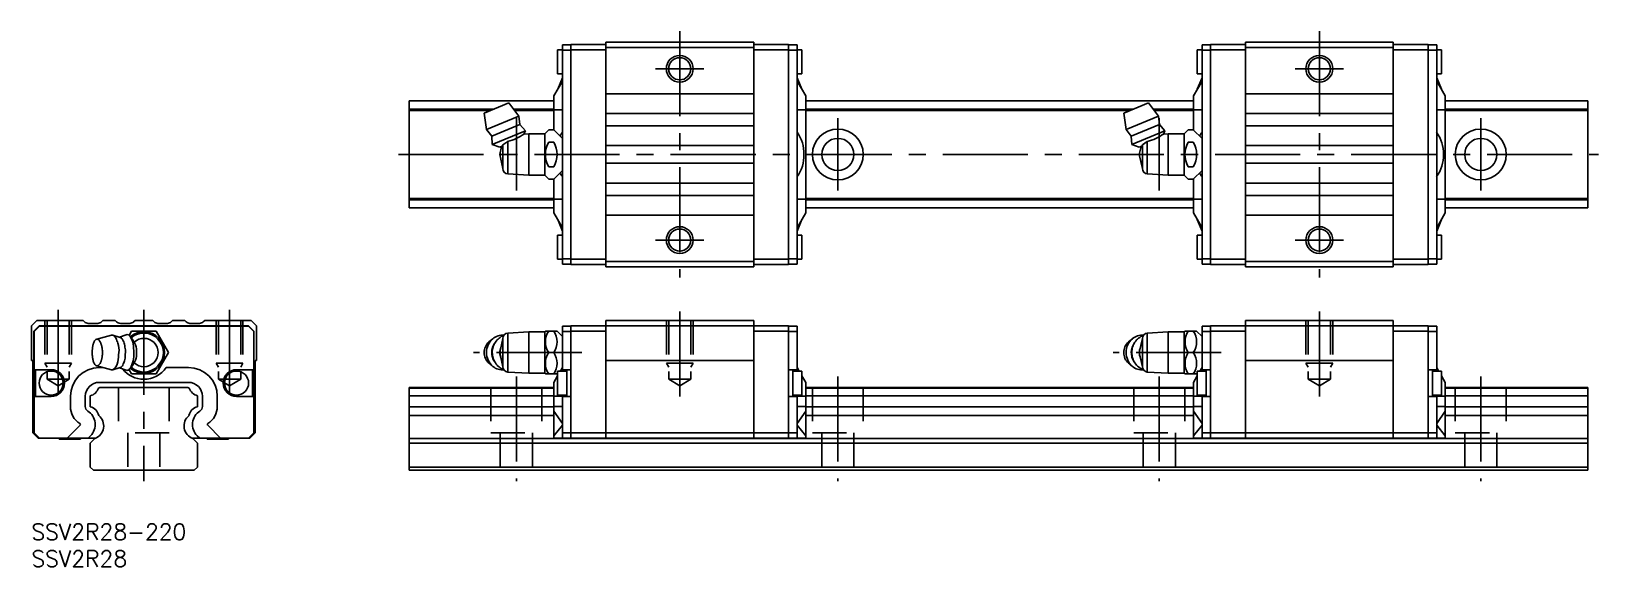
# Model space of a CAD drawing. Extents: x 0 to 293, y -8 to 92.
import ezdxf

# ---------------------------------------------------------------- set-up
doc = ezdxf.new("R2010")
doc.units = 0
doc.header["$LTSCALE"] = 0.5
doc.linetypes.add('CENTER', pattern=[50.8, 31.75, -6.35, 6.35, -6.35])
doc.linetypes.add('DASHED', pattern=[19.05, 12.7, -6.35])
for name, color, linetype in [('MSM_CENTER', 1, 'CENTER'), ('MSM_CONTINUOUS', 7, 'CONTINUOUS'), ('MSM_DASHED', 4, 'DASHED'), ('MSM_NARROW', 5, 'CONTINUOUS'), ('MSM_PART_NUMBER', 7, 'CONTINUOUS')]:
    doc.layers.add(name, color=color, linetype=linetype)
doc.styles.get("Standard").update_dxf_attribs({"font": 'txt.shx', "height": 3, "bigfont": 'bigfont.shx'})

# ---------------------------------------------------------------- blocks, each defined once
blk = doc.blocks.new('*U2')
at = {"layer": 'MSM_PART_NUMBER'}
blk.add_text('SSV2R28-220', height=3, dxfattribs=at).set_placement((0, -3))
blk = doc.blocks.new('*U3')
at = {"layer": 'MSM_PART_NUMBER'}
blk.add_text('SSV2R28', height=3, dxfattribs=at).set_placement((0, -8))

msp = doc.modelspace()

# ---------------------------------------------------------------- linework, layer by layer
at = {"layer": 'MSM_CENTER'}
for p, q in [((121.02, 92), (121.02, 46)), ((240.39, 92), (240.39, 46)), ((116.52, 85), (125.52, 85)), ((235.89, 85), (244.89, 85)), ((90.52, 75.75), (90.52, 62.25)), ((150.52, 75.75), (150.52, 62.25)), ((210.52, 75.75), (210.52, 62.25)), ((270.52, 75.75), (270.52, 62.25)), ((68.52, 69), (292.52, 69)), ((116.52, 53), (125.52, 53)), ((235.89, 53), (244.89, 53)), ((5, 40), (5, 23.81)), ((21, 40), (21, 8)), ((37, 40), (37, 23.81)), ((121.02, 23.81), (121.02, 40)), ((240.39, 23.81), (240.39, 40)), ((102.72, 32), (82.51, 32)), ((222.09, 32), (201.88, 32)), ((90.52, 27.5), (90.52, 8)), ((150.52, 27.5), (150.52, 8)), ((210.52, 27.5), (210.52, 8)), ((270.52, 27.5), (270.52, 8))]:
    msp.add_line(p, q, dxfattribs=at)
at = {"layer": 'MSM_CONTINUOUS'}
for p, q in [((98.22, 84.05), (98.22, 88.55)), ((99.12, 88.55), (98.22, 88.55)), ((99.12, 89.5), (99.12, 48.5)), ((99.12, 89.5), (100.72, 89.5)), ((99.12, 88.5), (100.72, 88.5)), ((100.72, 89.55), (100.72, 48.45)), ((100.72, 89.55), (107.22, 89.55)), ((100.72, 88.55), (107.22, 88.55)), ((107.22, 90), (107.22, 48)), ((134.82, 90), (107.22, 90)), ((134.82, 89), (107.22, 89)), ((134.82, 90), (134.82, 48)), ((141.32, 89.55), (134.82, 89.55)), ((134.82, 49), (134.82, 89)), ((141.32, 88.55), (134.82, 88.55)), ((141.32, 89.55), (141.32, 48.45)), ((142.92, 89.5), (141.32, 89.5)), ((142.92, 88.5), (141.32, 88.5)), ((142.92, 89.5), (142.92, 48.5)), ((143.82, 88.55), (142.92, 88.55)), ((143.82, 84.05), (143.82, 88.55)), ((218.49, 88.55), (217.59, 88.55)), ((217.59, 84.05), (217.59, 88.55)), ((218.49, 89.5), (220.09, 89.5)), ((218.49, 89.5), (218.49, 48.5)), ((218.49, 88.5), (220.09, 88.5)), ((220.09, 89.55), (226.59, 89.55)), ((220.09, 89.55), (220.09, 48.45)), ((220.09, 88.55), (226.59, 88.55)), ((254.19, 90), (226.59, 90)), ((226.59, 90), (226.59, 48)), ((254.19, 89), (226.59, 89)), ((254.19, 90), (254.19, 48)), ((260.69, 89.55), (254.19, 89.55)), ((260.69, 88.55), (254.19, 88.55)), ((260.69, 89.55), (260.69, 48.45)), ((262.29, 89.5), (260.69, 89.5)), ((262.29, 88.5), (260.69, 88.5)), ((262.29, 89.5), (262.29, 48.5)), ((263.19, 88.55), (262.29, 88.55)), ((263.19, 84.05), (263.19, 88.55)), ((99.12, 82.7), (97.52, 79.93)), ((98.22, 84.05), (99.12, 84.05)), ((99.12, 83.33), (98.24, 81.17)), ((142.92, 84.05), (143.82, 84.05)), ((142.92, 83.33), (143.8, 81.17)), ((142.92, 82.7), (144.52, 79.93)), ((218.49, 82.7), (216.89, 79.93)), ((217.59, 84.05), (218.49, 84.05)), ((218.49, 83.33), (217.61, 81.17)), ((262.29, 84.05), (263.19, 84.05)), ((262.29, 83.33), (263.17, 81.17)), ((262.29, 82.7), (263.89, 79.93)), ((70.52, 59), (70.52, 79)), ((97.52, 79), (70.52, 79)), ((97.52, 79.93), (97.52, 73.6)), ((134.82, 80.35), (107.22, 80.35)), ((144.52, 58.07), (144.52, 79.93)), ((216.89, 79), (144.52, 79)), ((216.89, 79.93), (216.89, 73.6)), ((254.19, 80.35), (226.59, 80.35)), ((263.89, 58.07), (263.89, 79.93)), ((290.52, 79), (263.89, 79)), ((290.52, 79), (290.52, 59)), ((86.34, 77.48), (70.52, 77.48)), ((85.65, 77.2), (70.52, 77.2)), ((89.13, 78.64), (84.51, 76.73)), ((84.51, 76.73), (84.96, 73.67)), ((90.98, 76.16), (84.96, 73.67)), ((90.98, 76.16), (89.13, 78.64)), ((97.52, 77.48), (90, 77.48)), ((97.52, 77.2), (90.21, 77.2)), ((91.16, 74.61), (90.98, 76.16)), ((99.12, 77.33), (97.52, 77.33)), ((107.22, 76.65), (134.82, 76.65)), ((142.92, 77.33), (144.52, 77.33)), ((205.7, 77.48), (144.52, 77.48)), ((205.02, 77.2), (144.52, 77.2)), ((208.5, 78.64), (203.88, 76.73)), ((203.88, 76.73), (204.33, 73.67)), ((210.35, 76.16), (204.33, 73.67)), ((210.35, 76.16), (208.5, 78.64)), ((216.89, 77.48), (209.36, 77.48)), ((216.89, 77.2), (209.57, 77.2)), ((210.53, 74.61), (210.35, 76.16)), ((218.49, 77.33), (216.89, 77.33)), ((226.59, 76.65), (254.19, 76.65)), ((262.29, 77.33), (263.89, 77.33)), ((290.52, 77.48), (263.89, 77.48)), ((290.52, 77.2), (263.89, 77.2)), ((84.96, 73.67), (85.93, 72.44)), ((91.16, 74.61), (85.93, 72.44)), ((92.21, 73.42), (86.03, 70.86)), ((92.21, 73.42), (91.16, 74.61)), ((91.93, 72.82), (92.21, 73.42)), ((96.56, 73.62), (95.82, 72.87)), ((96.56, 73.62), (97.5, 73.62)), ((99.12, 72), (97.5, 73.62)), ((134.82, 74.35), (107.22, 74.35)), ((204.33, 73.67), (205.29, 72.44)), ((210.53, 74.61), (205.29, 72.44)), ((211.57, 73.42), (205.4, 70.86)), ((211.57, 73.42), (210.53, 74.61)), ((211.29, 72.82), (211.57, 73.42)), ((215.93, 73.62), (215.19, 72.87)), ((215.93, 73.62), (216.87, 73.62)), ((218.49, 72), (216.87, 73.62)), ((254.19, 74.35), (226.59, 74.35)), ((85.93, 72.44), (86.03, 70.86)), ((86.03, 70.86), (87.42, 70.36)), ((87.42, 70.36), (87.9, 70.55)), ((87.76, 70.5), (87.42, 69)), ((88.02, 70.81), (87.9, 70.55)), ((88.9, 71.45), (88.02, 70.81)), ((88.02, 70.81), (88.02, 66.35)), ((88.9, 71.45), (88.9, 65.36)), ((92.82, 72.87), (91.93, 72.82)), ((91.93, 72.82), (91.93, 72.82)), ((91.93, 72.82), (91.93, 72.82)), ((92.82, 72.87), (92.82, 65.13)), ((95.82, 72.87), (92.82, 72.87)), ((95.82, 72.87), (95.82, 65.13)), ((96.56, 71.31), (97.5, 71.31)), ((107.22, 70.65), (134.82, 70.65)), ((205.29, 72.44), (205.4, 70.86)), ((205.4, 70.86), (206.79, 70.36)), ((206.79, 70.36), (207.27, 70.55)), ((207.13, 70.5), (206.79, 69)), ((207.39, 70.81), (207.27, 70.55)), ((208.27, 71.45), (207.39, 70.81)), ((207.39, 70.81), (207.39, 66.35)), ((208.27, 71.45), (208.27, 65.36)), ((212.19, 72.87), (211.29, 72.82)), ((211.29, 72.82), (211.29, 72.82)), ((211.29, 72.82), (211.29, 72.82)), ((215.19, 72.87), (212.19, 72.87)), ((212.19, 72.87), (212.19, 65.13)), ((215.19, 72.87), (215.19, 65.13)), ((215.93, 71.31), (216.87, 71.31)), ((226.59, 70.65), (254.19, 70.65)), ((87.42, 69), (88.02, 66.35)), ((107.22, 67.35), (134.82, 67.35)), ((206.79, 69), (207.39, 66.35)), ((226.59, 67.35), (254.19, 67.35)), ((88.9, 65.36), (92.82, 65.13)), ((92.82, 65.13), (95.82, 65.13)), ((95.82, 65.13), (96.56, 64.38)), ((96.56, 66.69), (97.5, 66.69)), ((96.56, 64.38), (97.5, 64.38)), ((97.5, 64.38), (99.12, 66)), ((97.52, 58.07), (97.52, 64.4)), ((208.27, 65.36), (212.19, 65.13)), ((212.19, 65.13), (215.19, 65.13)), ((215.19, 65.13), (215.93, 64.38)), ((215.93, 66.69), (216.87, 66.69)), ((215.93, 64.38), (216.87, 64.38)), ((216.87, 64.38), (218.49, 66)), ((216.89, 58.07), (216.89, 64.4)), ((134.82, 63.65), (107.22, 63.65)), ((254.19, 63.65), (226.59, 63.65)), ((97.52, 60.8), (70.52, 60.8)), ((97.52, 60.52), (70.52, 60.52)), ((97.52, 59), (70.52, 59)), ((99.12, 60.67), (97.52, 60.67)), ((107.22, 61.35), (134.82, 61.35)), ((142.92, 60.67), (144.52, 60.67)), ((216.89, 60.8), (144.52, 60.8)), ((216.89, 60.52), (144.52, 60.52)), ((216.89, 59), (144.52, 59)), ((218.49, 60.67), (216.89, 60.67)), ((226.59, 61.35), (254.19, 61.35)), ((262.29, 60.67), (263.89, 60.67)), ((290.52, 60.8), (263.89, 60.8)), ((290.52, 60.52), (263.89, 60.52)), ((290.52, 59), (263.89, 59)), ((99.12, 55.3), (97.52, 58.07)), ((99.12, 54.67), (98.24, 56.83)), ((134.82, 57.65), (107.22, 57.65)), ((142.92, 55.3), (144.52, 58.07)), ((142.92, 54.67), (143.8, 56.83)), ((218.49, 55.3), (216.89, 58.07)), ((218.49, 54.67), (217.61, 56.83)), ((254.19, 57.65), (226.59, 57.65)), ((262.29, 55.3), (263.89, 58.07)), ((262.29, 54.67), (263.17, 56.83)), ((99.12, 53.95), (98.22, 53.95)), ((98.22, 53.95), (98.22, 49.45)), ((143.82, 53.95), (142.92, 53.95)), ((143.82, 53.95), (143.82, 49.45)), ((217.59, 53.95), (217.59, 49.45)), ((218.49, 53.95), (217.59, 53.95)), ((263.19, 53.95), (262.29, 53.95)), ((263.19, 53.95), (263.19, 49.45)), ((98.22, 49.45), (99.12, 49.45)), ((99.12, 49.5), (100.72, 49.5)), ((99.12, 48.5), (100.72, 48.5)), ((100.72, 49.45), (107.22, 49.45)), ((100.72, 48.45), (107.22, 48.45)), ((134.82, 49), (107.22, 49)), ((134.82, 48), (107.22, 48)), ((141.32, 49.45), (134.82, 49.45)), ((141.32, 48.45), (134.82, 48.45)), ((142.92, 49.5), (141.32, 49.5)), ((142.92, 48.5), (141.32, 48.5)), ((142.92, 49.45), (143.82, 49.45)), ((217.59, 49.45), (218.49, 49.45)), ((218.49, 49.5), (220.09, 49.5)), ((218.49, 48.5), (220.09, 48.5)), ((220.09, 49.45), (226.59, 49.45)), ((220.09, 48.45), (226.59, 48.45)), ((254.19, 49), (226.59, 49)), ((254.19, 48), (226.59, 48)), ((260.69, 49.45), (254.19, 49.45)), ((260.69, 48.45), (254.19, 48.45)), ((262.29, 49.5), (260.69, 49.5)), ((262.29, 48.5), (260.69, 48.5)), ((262.29, 49.45), (263.19, 49.45)), ((1, 38), (0, 37)), ((0, 37), (0, 30.5)), ((1.45, 37), (0.45, 36)), ((0.45, 36), (0.45, 17)), ((1.5, 36.9), (0.5, 35.9)), ((0.5, 35.9), (0.5, 28.8)), ((1, 38), (9.65, 38)), ((40.55, 37), (1.45, 37)), ((1.5, 36.9), (40.5, 36.9)), ((9.91, 37.74), (9.65, 38)), ((12.39, 37.45), (10.61, 37.45)), ((14.96, 35.24), (12.22, 34.49)), ((13.35, 38), (13.09, 37.74)), ((13.35, 38), (15.65, 38)), ((15.23, 35.24), (14.96, 35.24)), ((16.6, 34.82), (15.23, 35.24)), ((15.91, 37.74), (15.65, 38)), ((17.68, 35.31), (16.46, 34.86)), ((18.39, 37.45), (16.61, 37.45)), ((18.23, 35.2), (18.69, 36)), ((18.69, 36), (23.31, 36)), ((19.35, 38), (19.09, 37.74)), ((22.65, 38), (19.35, 38)), ((21, 36), (21, 36.9)), ((22.65, 38), (22.91, 37.74)), ((23.31, 36), (25.62, 32)), ((23.61, 37.45), (25.39, 37.45)), ((26.09, 37.74), (26.35, 38)), ((28.65, 38), (26.35, 38)), ((28.65, 38), (28.91, 37.74)), ((29.61, 37.45), (31.39, 37.45)), ((32.09, 37.74), (32.35, 38)), ((41, 38), (32.35, 38)), ((40.5, 36.9), (41.5, 35.9)), ((40.55, 37), (41.55, 36)), ((41, 38), (42, 37)), ((41.5, 35.9), (41.5, 28.8)), ((41.55, 36), (41.55, 17)), ((42, 37), (42, 30.5)), ((92.82, 35.88), (88.9, 35.64)), ((88.9, 35.64), (88.9, 28.36)), ((95.82, 35.88), (92.82, 35.88)), ((92.82, 35.88), (92.82, 28.13)), ((95.95, 36), (95.82, 35.88)), ((95.82, 35.88), (95.82, 28.13)), ((95.95, 36), (98.12, 36)), ((99.12, 35), (98.12, 36)), ((99.12, 36.9), (100.72, 36.9)), ((99.12, 28.55), (99.12, 36.9)), ((99.12, 35.9), (100.72, 35.9)), ((100.72, 37), (100.72, 16)), ((100.72, 37), (141.32, 37)), ((100.72, 36), (107.22, 36)), ((107.22, 38), (107.22, 16)), ((134.82, 38), (107.22, 38)), ((134.82, 37), (107.22, 37)), ((134.82, 38), (134.82, 16)), ((141.32, 36), (134.82, 36)), ((141.32, 37), (141.32, 16)), ((142.92, 36.9), (141.32, 36.9)), ((142.92, 35.9), (141.32, 35.9)), ((142.92, 28.55), (142.92, 36.9)), ((212.19, 35.88), (208.27, 35.64)), ((208.27, 35.64), (208.27, 28.36)), ((212.19, 35.88), (212.19, 28.13)), ((215.19, 35.88), (212.19, 35.88)), ((215.31, 36), (215.19, 35.88)), ((215.19, 35.88), (215.19, 28.13)), ((215.31, 36), (217.49, 36)), ((218.49, 35), (217.49, 36)), ((218.49, 28.55), (218.49, 36.9)), ((218.49, 36.9), (220.09, 36.9)), ((218.49, 35.9), (220.09, 35.9)), ((220.09, 37), (260.69, 37)), ((220.09, 37), (220.09, 16)), ((220.09, 36), (226.59, 36)), ((254.19, 38), (226.59, 38)), ((226.59, 38), (226.59, 16)), ((254.19, 38), (254.19, 16)), ((260.69, 36), (254.19, 36)), ((260.69, 37), (260.69, 16)), ((262.29, 36.9), (260.69, 36.9)), ((262.29, 35.9), (260.69, 35.9)), ((262.29, 28.55), (262.29, 36.9)), ((18.86, 34.42), (18.44, 34.98)), ((19.19, 33.93), (18.86, 34.42)), ((19.45, 33.43), (19.19, 33.93)), ((86.13, 34.58), (85.41, 33.98)), ((88.02, 34.65), (87.42, 32)), ((88.02, 34.65), (88.02, 29.35)), ((205.5, 34.58), (204.78, 33.98)), ((207.39, 34.65), (206.79, 32)), ((207.39, 34.65), (207.39, 29.35)), ((0, 30.5), (0.25, 30.5)), ((0.25, 30.5), (0.25, 17)), ((12.22, 29.51), (14.96, 28.76)), ((18.44, 29.02), (18.86, 29.58)), ((18.86, 29.58), (19.19, 30.07)), ((19.19, 30.07), (19.45, 30.57)), ((25.62, 32), (23.31, 28)), ((41.75, 30.5), (41.75, 17)), ((42, 30.5), (41.75, 30.5)), ((87.42, 32), (88.02, 29.35)), ((96.56, 32), (97.5, 32)), ((134.82, 30.5), (107.22, 30.5)), ((206.79, 32), (207.39, 29.35)), ((215.93, 32), (216.87, 32)), ((254.19, 30.5), (226.59, 30.5)), ((0.5, 28.8), (3.7, 28.8)), ((0.75, 28.8), (0.75, 23.8)), ((12.67, 29.2), (13.35, 29.2)), ((12.67, 26.43), (29.33, 26.43)), ((15.23, 28.76), (14.96, 28.76)), ((15.23, 28.76), (16.6, 29.18)), ((16.46, 29.14), (17.68, 28.69)), ((18.69, 28), (18.23, 28.8)), ((23.31, 28), (18.69, 28)), ((29.33, 29.2), (25.14, 29.2)), ((41.5, 28.8), (38.3, 28.8)), ((41.25, 28.8), (41.25, 23.8)), ((88.9, 28.36), (92.82, 28.13)), ((92.82, 28.13), (95.82, 28.13)), ((95.82, 28.13), (95.95, 28)), ((98.12, 28), (95.95, 28)), ((98.22, 27.64), (97.52, 26.43)), ((97.52, 16), (97.52, 26.43)), ((98.12, 28), (98.22, 28.1)), ((98.22, 28.55), (98.22, 24.05)), ((99.92, 28.55), (98.22, 28.55)), ((98.67, 28.55), (98.85, 28.73)), ((99.12, 29.2), (98.75, 28.55)), ((99.12, 28.8), (100.72, 28.8)), ((99.92, 28.8), (99.92, 23.8)), ((142.92, 28.8), (141.32, 28.8)), ((142.12, 28.8), (142.12, 23.8)), ((143.82, 28.55), (142.12, 28.55)), ((142.92, 29.2), (143.3, 28.55)), ((143.82, 28.55), (143.82, 24.05)), ((143.82, 27.64), (144.52, 26.43)), ((144.52, 16), (144.52, 26.43)), ((208.27, 28.36), (212.19, 28.13)), ((212.19, 28.13), (215.19, 28.13)), ((215.19, 28.13), (215.31, 28)), ((217.49, 28), (215.31, 28)), ((217.59, 27.64), (216.89, 26.43)), ((216.89, 16), (216.89, 26.43)), ((217.49, 28), (217.59, 28.1)), ((219.29, 28.55), (217.59, 28.55)), ((217.59, 28.55), (217.59, 24.05)), ((218.04, 28.55), (218.21, 28.73)), ((218.49, 29.2), (218.11, 28.55)), ((218.49, 28.8), (220.09, 28.8)), ((219.29, 28.8), (219.29, 23.8)), ((262.29, 28.8), (260.69, 28.8)), ((261.49, 28.8), (261.49, 23.8)), ((263.19, 28.55), (261.49, 28.55)), ((262.29, 29.2), (262.66, 28.55)), ((263.19, 28.55), (263.19, 24.05)), ((263.19, 27.64), (263.89, 26.43)), ((263.89, 16), (263.89, 26.43)), ((0.5, 23.8), (0.5, 17)), ((3.7, 23.8), (0.5, 23.8)), ((7.3, 21.92), (7.3, 23.83)), ((10.07, 21.92), (10.07, 23.83)), ((11, 23.94), (11, 21.86)), ((12.8, 25.5), (12.52, 25.34)), ((29.2, 25.5), (12.8, 25.5)), ((29.2, 25.5), (29.48, 25.34)), ((31, 23.94), (31, 21.86)), ((31.93, 21.92), (31.93, 23.83)), ((34.7, 21.92), (34.7, 23.83)), ((38.3, 23.8), (41.5, 23.8)), ((41.5, 23.8), (41.5, 17)), ((97.52, 25.5), (70.52, 25.5)), ((70.52, 25.5), (70.52, 10)), ((97.52, 25.34), (70.52, 25.34)), ((97.52, 23.94), (70.52, 23.94)), ((99.12, 23.83), (97.52, 23.83)), ((98.22, 24.05), (99.92, 24.05)), ((99.12, 24.05), (99.12, 16)), ((99.12, 23.8), (100.72, 23.8)), ((142.92, 23.8), (141.32, 23.8)), ((142.12, 24.05), (143.82, 24.05)), ((142.92, 24.05), (142.92, 16)), ((142.92, 23.83), (144.52, 23.83)), ((216.89, 25.5), (144.52, 25.5)), ((216.89, 25.34), (144.52, 25.34)), ((216.89, 23.94), (144.52, 23.94)), ((218.49, 23.83), (216.89, 23.83)), ((217.59, 24.05), (219.29, 24.05)), ((218.49, 24.05), (218.49, 16)), ((218.49, 23.8), (220.09, 23.8)), ((262.29, 23.8), (260.69, 23.8)), ((261.49, 24.05), (263.19, 24.05)), ((262.29, 24.05), (262.29, 16)), ((262.29, 23.83), (263.89, 23.83)), ((290.52, 25.5), (263.89, 25.5)), ((290.52, 25.34), (263.89, 25.34)), ((290.52, 23.94), (263.89, 23.94)), ((290.52, 10), (290.52, 25.5)), ((97.52, 21.86), (70.52, 21.86)), ((99.12, 21.92), (97.52, 21.92)), ((99.12, 18.73), (97.52, 21.07)), ((142.92, 21.92), (144.52, 21.92)), ((142.92, 18.73), (144.52, 21.07)), ((216.89, 21.86), (144.52, 21.86)), ((218.49, 21.92), (216.89, 21.92)), ((218.49, 18.73), (216.89, 21.07)), ((262.29, 21.92), (263.89, 21.92)), ((262.29, 18.73), (263.89, 21.07)), ((290.52, 21.86), (263.89, 21.86)), ((6.67, 16), (9.09, 18.42)), ((35.33, 16), (32.91, 18.42)), ((97.52, 20.24), (70.52, 20.24)), ((99.12, 18.42), (97.52, 16.46)), ((142.92, 18.42), (144.52, 16.46)), ((216.89, 20.24), (144.52, 20.24)), ((218.49, 18.42), (216.89, 16.46)), ((262.29, 18.42), (263.89, 16.46)), ((290.52, 20.24), (263.89, 20.24)), ((0.25, 17), (1.25, 16)), ((0.45, 17), (1.45, 16)), ((0.5, 17), (1.5, 16)), ((1.25, 16), (11.98, 16)), ((5.2, 16), (5.2, 15.8)), ((9.2, 15.8), (5.2, 15.8)), ((9.2, 15.8), (9.2, 16)), ((10.58, 16), (11.05, 16.46)), ((11.85, 15.95), (11, 15.1)), ((11, 15.1), (11, 10.6)), ((40.75, 16), (30.02, 16)), ((30.15, 15.95), (31, 15.1)), ((31.42, 16), (30.95, 16.46)), ((31, 15.1), (31, 10.6)), ((32.8, 16), (32.8, 15.8)), ((32.8, 15.8), (36.8, 15.8)), ((36.8, 15.8), (36.8, 16)), ((41.5, 17), (40.5, 16)), ((41.55, 17), (40.55, 16)), ((41.75, 17), (40.75, 16)), ((290.52, 15.95), (70.52, 15.95)), ((290.52, 15.1), (70.52, 15.1)), ((144.52, 16), (97.52, 16)), ((99.12, 17), (142.92, 17)), ((263.89, 16), (216.89, 16)), ((218.49, 17), (262.29, 17)), ((11, 10.6), (11.6, 10)), ((11.6, 10), (30.4, 10)), ((31, 10.6), (30.4, 10)), ((290.52, 10.6), (70.52, 10.6)), ((290.52, 10), (70.52, 10))]:
    msp.add_line(p, q, dxfattribs=at)
for centre, radius in [((121.02, 85), 2.07), ((240.39, 85), 2.07), ((150.52, 69), 4.75), ((270.52, 69), 4.75), ((150.52, 69), 3), ((270.52, 69), 3), ((121.02, 53), 2.07), ((240.39, 53), 2.07), ((3.7, 26.3), 2.25), ((38.3, 26.3), 2.25)]:
    msp.add_circle(centre, radius, dxfattribs=at)
for centre, radius, start, end in [((102.26, 70.49), 4.11, 139.8147, 151.2732), ((137.52, 69.22), 6.67, 358.1073, 36.0009), ((221.63, 70.49), 4.11, 139.8147, 151.2732), ((256.89, 69.22), 6.67, 358.1073, 36.0009), ((87.48, 78.6), 7.29, 281.2292, 307.55), ((100.57, 69), 4.62, 150.0105, 209.9895), ((93.5, 69), 4.62, 330.0001, 29.9999), ((206.85, 78.6), 7.29, 281.2292, 307.55), ((219.93, 69), 4.62, 150.0104, 209.9896), ((212.87, 69), 4.62, 330.0001, 29.9999), ((137.52, 68.78), 6.67, 323.9991, 1.8927), ((256.89, 68.78), 6.67, 323.9991, 1.8927), ((89.02, 66.35), 1, 180, 263.2229), ((102.26, 67.51), 4.11, 208.7268, 220.1853), ((208.39, 66.35), 1, 180, 263.2229), ((221.63, 67.51), 4.11, 208.7268, 220.1853), ((10.61, 38.45), 1, 225, 270), ((12.39, 38.45), 1, 270, 315), ((14.82, 34.24), 1.08, 21.0278, 67.2834), ((16.61, 38.45), 1, 225, 270), ((17.86, 34.83), 0.511, 60.8171, 110.5992), ((17.63, 34.42), 0.984, 34.9878, 60.8171), ((18.39, 38.45), 1, 270, 315), ((21, 32), 3.88, 229.2393, 130.7607), ((21, 32), 3.64, 229.0058, 130.9942), ((23.61, 38.45), 1, 225, 270), ((25.39, 38.45), 1, 270, 315), ((29.61, 38.45), 1, 225, 270), ((31.39, 38.45), 1, 270, 315), ((87.98, 32.4), 2.86, 85.1547, 130.7852), ((89.22, 32.25), 3.11, 109.6894, 146.9357), ((89.02, 34.65), 1, 96.7771, 180), ((99.49, 34), 3.54, 145.6279, 214.3721), ((94.58, 34), 3.54, 325.6279, 34.3721), ((207.35, 32.4), 2.86, 85.1547, 130.7852), ((208.59, 32.25), 3.11, 109.6894, 146.9357), ((208.39, 34.65), 1, 96.7771, 180), ((218.86, 34), 3.54, 145.6279, 214.3721), ((213.94, 34), 3.54, 325.6279, 34.3721), ((13.18, 32.29), 1.81, 173.733, 180.0616), ((7.65, 32.28), 3.71, 356.9724, 0.0616), ((7.53, 32.91), 3.87, 353.733, 356.7047), ((13.16, 32.58), 1.77, 170.1836, 176.7047), ((7.16, 33.62), 4.32, 350.1836, 352.8665), ((13.11, 32.88), 1.68, 165.9229, 172.8665), ((5.94, 34.67), 5.71, 345.9229, 347.9835), ((13.01, 33.17), 1.51, 160.0922, 167.9835), ((-10.26, 41.6), 23.24, 340.0922, 340.6158), ((12.77, 33.49), 1.18, 149.9462, 160.6158), ((13.84, 32.88), 2.41, 144.2871, 149.9462), ((12.28, 34), 0.49, 97.1639, 144.2871), ((12.17, 33.86), 0.628, 42.7713, 85.8209), ((11.34, 33.09), 1.76, 34.4113, 42.7713), ((11.66, 33.31), 1.37, 24.8028, 34.4113), ((7.34, 31.32), 6.13, 22.7591, 24.8028), ((11.3, 32.98), 1.84, 16.1339, 22.7591), ((-20.36, 23.82), 34.79, 15.7913, 16.1339), ((11.08, 32.71), 2.12, 10.2366, 15.7913), ((44.12, 38.68), 31.46, 190.2366, 190.607), ((10.96, 32.47), 2.29, 5.5412, 10.607), ((29.45, 34.26), 16.29, 185.5412, 186.2483), ((10.89, 32.23), 2.37, 1.408, 6.2483), ((26.83, 32.62), 13.57, 181.408, 182.2531), ((-4.74, 26.72), 22.03, 18.6519, 21.0278), ((12.15, 32.42), 4.21, 354.2322, 18.6519), ((16.01, 33.55), 1.39, 55.0676, 65.0564), ((16.44, 34.16), 0.646, 25.4744, 55.0676), ((37.46, 44.18), 22.64, 205.4744, 206.7542), ((16, 33.36), 1.4, 7.3483, 26.7542), ((42.44, 36.77), 25.26, 187.3483, 189.748), ((15.76, 32.19), 1.81, 354.0912, 9.748), ((15.79, 33.13), 3.23, 7.3525, 34.9878), ((-3.05, 30.7), 22.23, 3.3561, 7.3525), ((21, 32), 2.65, 226.8285, 133.1715), ((14.34, 32), 5.31, 344.3386, 15.6614), ((87.26, 31.99), 2.75, 156.3696, 179.7225), ((86.97, 32.11), 2.43, 129.9202, 156.3696), ((88.41, 32.01), 3.45, 155.8923, 180.1998), ((88.26, 32.08), 3.29, 130.7852, 155.8923), ((89.06, 31.99), 3.14, 141.4466, 179.7942), ((89.49, 32.02), 3.46, 163.2854, 180.3436), ((89.63, 31.98), 3.61, 146.9357, 163.2854), ((89.82, 32), 2.4, 154.7068, 179.7781), ((206.63, 31.99), 2.75, 156.3696, 179.7225), ((206.34, 32.11), 2.43, 129.9202, 156.3696), ((207.77, 32.01), 3.45, 155.8923, 180.1998), ((207.63, 32.08), 3.29, 130.7852, 155.8923), ((208.43, 31.99), 3.14, 141.4466, 179.7942), ((208.86, 32.02), 3.46, 163.2854, 180.3436), ((209, 31.98), 3.61, 146.9357, 163.2854), ((209.19, 32), 2.4, 154.7068, 179.7781), ((13.18, 31.99), 1.83, 176.9724, 183.2469), ((7.65, 31.68), 3.72, 0.1617, 3.2469), ((13.18, 31.69), 1.81, 180.1617, 186.4986), ((7.51, 31.05), 3.89, 3.5403, 6.4986), ((13.16, 31.4), 1.77, 183.5403, 190.0814), ((7.12, 30.32), 4.37, 7.4277, 10.0814), ((13.11, 31.1), 1.67, 187.4277, 194.4141), ((5.77, 29.22), 5.9, 12.4183, 14.4141), ((13, 30.81), 1.5, 192.4183, 200.4132), ((-21.96, 17.8), 35.8, 20.0721, 20.4132), ((12.75, 30.48), 1.15, 200.0721, 211.1208), ((13.52, 30.95), 2.06, 211.1208, 217.8884), ((12.28, 29.98), 0.477, 217.8884, 242.119), ((12.23, 29.89), 0.381, 242.119, 267.2598), ((12.18, 30.11), 0.597, 273.2202, 298.7005), ((12.19, 30.1), 0.589, 298.7005, 314.972), ((11.47, 30.81), 1.59, 314.972, 324.4048), ((11.69, 30.66), 1.33, 324.4048, 334.4057), ((7.82, 32.51), 5.62, 334.4057, 336.6464), ((11.32, 31), 1.81, 336.6464, 343.3865), ((-14.48, 38.7), 28.74, 343.3865, 343.8022), ((11.09, 31.27), 2.1, 343.8022, 349.4059), ((47.22, 24.52), 34.65, 169.0693, 169.4059), ((10.96, 31.52), 2.28, 349.0693, 354.1585), ((29.81, 29.59), 16.67, 173.4671, 174.1585), ((10.9, 31.76), 2.37, 353.4671, 358.3172), ((26.9, 31.29), 13.64, 177.4766, 178.3172), ((10.87, 31.99), 2.4, 357.4766, 2.2531), ((14.07, 30.49), 2.08, 304.0454, 352.8838), ((-58.96, 39.61), 75.68, 352.8838, 354.2322), ((16.3, 29.97), 0.842, 290.5673, 338.4782), ((-3.16, 37.65), 21.76, 338.4782, 340.7177), ((14.88, 31.34), 2.66, 340.7177, 1.156), ((22.47, 31.49), 4.94, 174.0912, 181.156), ((12.95, 31.97), 6.23, 331.7244, 345.9353), ((14.03, 31.7), 5.12, 345.9353, 3.3561), ((87.14, 31.99), 2.63, 179.7225, 204.1854), ((87.06, 31.95), 2.53, 204.1854, 229.5249), ((88.52, 32.01), 3.56, 180.1998, 203.7081), ((88.18, 31.86), 3.19, 203.7081, 230.0021), ((116.82, 66.82), 48.38, 229.5249, 230.6346), ((88.91, 31.99), 2.98, 179.7942, 196.5767), ((89.79, 32.02), 3.76, 180.3436, 196.0273), ((89.15, 32.06), 3.23, 196.5767, 217.9131), ((88.03, 31.68), 2.95, 230.0021, 251.8623), ((89.38, 31.9), 3.33, 196.0273, 213.7038), ((89.4, 31.92), 3.36, 213.7038, 231.0042), ((89.12, 31.56), 2.9, 231.0042, 250.9998), ((89.88, 32.02), 2.46, 180.3823, 205.1326), ((89.02, 29.35), 1, 180, 263.2229), ((99.49, 30), 3.54, 145.6279, 214.3721), ((94.58, 30), 3.54, 325.6279, 34.3721), ((206.51, 31.99), 2.63, 179.7225, 204.1854), ((206.42, 31.95), 2.53, 204.1854, 229.5249), ((207.89, 32.01), 3.56, 180.1998, 203.7081), ((207.54, 31.86), 3.19, 203.7081, 230.0021), ((236.18, 66.82), 48.38, 229.5249, 230.6346), ((208.28, 31.99), 2.98, 179.7942, 196.5767), ((209.16, 32.02), 3.76, 180.3436, 196.0273), ((208.51, 32.06), 3.23, 196.5767, 217.9131), ((207.39, 31.68), 2.95, 230.0021, 251.8623), ((208.75, 31.9), 3.33, 196.0273, 213.7038), ((208.77, 31.92), 3.36, 213.7038, 231.0042), ((208.48, 31.56), 2.9, 231.0042, 250.9998), ((209.25, 32.02), 2.46, 180.3823, 205.1326), ((208.39, 29.35), 1, 180, 263.2229), ((218.86, 30), 3.54, 145.6279, 214.3721), ((213.94, 30), 3.54, 325.6279, 34.3721), ((3.7, 26.3), 2.5, 270, 90), ((12.67, 23.83), 5.37, 90.0008, 179.9992), ((12.67, 23.83), 2.6, 90, 180), ((21, 32), 5, 218.0521, 269.9873), ((17.88, 29.59), 0.919, 257.7557, 277.7073), ((17.97, 28.92), 0.242, 277.7073, 306.3092), ((18.94, 27.59), 1.41, 120.5653, 126.3092), ((17.94, 29.29), 0.561, 300.5653, 331.7244), ((21, 32), 5, 270.0118, 325.9324), ((29.33, 23.83), 5.37, 0.0008, 89.9992), ((29.33, 23.83), 2.6, 0, 90), ((38.3, 26.3), 2.5, 90, 270), ((87.97, 31.5), 2.76, 251.8623, 275.2328), ((207.33, 31.5), 2.76, 251.8623, 275.2328), ((10.52, 25.98), 2.1, 283.2606, 342.1056), ((31.48, 25.98), 2.1, 197.8944, 256.7394), ((11.07, 21.92), 3.77, 180, 237.6682), ((11.07, 21.92), 1, 180, 237.6682), ((8.95, 18.56), 2.97, 315, 57.6682), ((10.52, 19.82), 2.1, 11.6297, 76.7394), ((31.48, 19.82), 2.1, 103.2606, 168.3703), ((33.05, 18.56), 2.97, 122.3318, 225), ((30.93, 21.92), 1, 302.3318, 0), ((30.93, 21.92), 3.77, 302.3318, 0), ((8.95, 18.56), 0.2, 315.0001, 57.6681), ((11, 18.3), 2.5, 289.8363, 50.9443), ((31, 18.3), 2.5, 129.0557, 250.1637), ((33.05, 18.56), 0.2, 122.3318, 224.9999)]:
    msp.add_arc(centre, radius, start, end, dxfattribs=at)
at = {"layer": 'MSM_DASHED'}
for p, q in [((2.5, 38), (2.5, 30)), ((2.93, 38), (2.93, 27)), ((7.07, 38), (7.07, 27)), ((7.5, 38), (7.5, 30)), ((34.5, 38), (34.5, 30)), ((34.93, 38), (34.93, 27)), ((39.07, 38), (39.07, 27)), ((39.5, 38), (39.5, 30)), ((118.52, 38), (118.52, 30)), ((118.95, 38), (118.95, 27)), ((123.09, 38), (123.09, 27)), ((123.52, 38), (123.52, 30)), ((237.89, 38), (237.89, 30)), ((238.32, 38), (238.32, 27)), ((242.45, 38), (242.45, 27)), ((242.89, 38), (242.89, 30)), ((2.5, 30), (7.5, 30)), ((2.5, 30), (2.93, 29.25)), ((7.5, 30), (7.07, 29.25)), ((34.5, 30), (39.5, 30)), ((34.5, 30), (34.93, 29.25)), ((39.5, 30), (39.07, 29.25)), ((118.52, 30), (123.52, 30)), ((118.52, 30), (118.95, 29.25)), ((123.52, 30), (123.09, 29.25)), ((237.89, 30), (242.89, 30)), ((237.89, 30), (238.32, 29.25)), ((242.89, 30), (242.45, 29.25)), ((2.93, 27), (7.07, 27)), ((2.93, 27), (5, 25.81)), ((7.07, 27), (5, 25.81)), ((34.93, 27), (39.07, 27)), ((34.93, 27), (37, 25.81)), ((39.07, 27), (37, 25.81)), ((118.95, 27), (123.09, 27)), ((118.95, 27), (121.02, 25.81)), ((123.09, 27), (121.02, 25.81)), ((238.32, 27), (242.45, 27)), ((238.32, 27), (240.39, 25.81)), ((242.45, 27), (240.39, 25.81)), ((16.25, 25.5), (16.25, 17)), ((25.75, 25.5), (25.75, 17)), ((85.77, 25.5), (85.77, 17)), ((95.27, 25.5), (95.27, 17)), ((145.77, 25.5), (145.77, 17)), ((155.27, 25.5), (155.27, 17)), ((205.77, 25.5), (205.77, 17)), ((215.27, 25.5), (215.27, 17)), ((265.77, 25.5), (265.77, 17)), ((275.27, 25.5), (275.27, 17)), ((25.75, 17), (16.25, 17)), ((18, 17), (18, 10)), ((24, 17), (24, 10)), ((85.77, 17), (95.27, 17)), ((87.52, 17), (87.52, 10)), ((93.52, 17), (93.52, 10)), ((145.77, 17), (155.27, 17)), ((147.52, 17), (147.52, 10)), ((153.52, 17), (153.52, 10)), ((205.77, 17), (215.27, 17)), ((207.52, 17), (207.52, 10)), ((213.52, 17), (213.52, 10)), ((265.77, 17), (275.27, 17)), ((267.52, 17), (267.52, 10)), ((273.52, 17), (273.52, 10))]:
    msp.add_line(p, q, dxfattribs=at)
at = {"layer": 'MSM_NARROW'}
for centre in [(121.02, 85), (240.39, 85), (121.02, 53), (240.39, 53)]:
    msp.add_circle(centre, 2.5, dxfattribs=at)

# ---------------------------------------------------------------- block references
at = {"layer": 'MSM_CONTINUOUS'}
for name in ['*U2', '*U3']:
    msp.add_blockref(name, (0, 0), dxfattribs=at)

doc.saveas('drawing.dxf')
